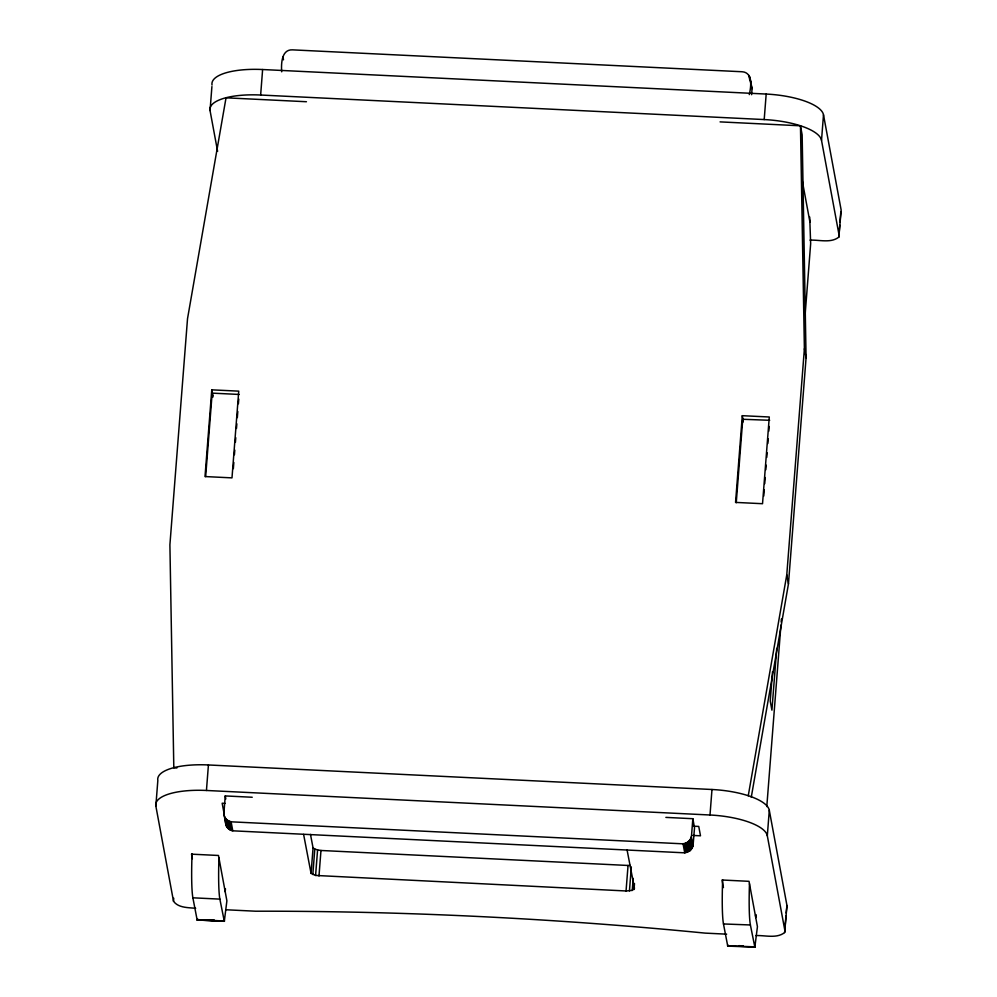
<?xml version="1.0" encoding="UTF-8"?>
<svg xmlns="http://www.w3.org/2000/svg" width="997" height="997" viewBox="0 0 997 997"><rect width="100%" height="100%" fill="white"/><g stroke="black" fill="none" stroke-linecap="round" stroke-linejoin="round"><path stroke-width="1.5" d="M665.871 817.39L692.84 818.711L691.519 835.71C691.195 840.471 686.522 844.098 681.861 843.774L232.251 821.877C227.652 821.79 223.465 817.627 223.926 812.929L225.247 795.93L252.229 797.251M809.701 217.01L810.661 243.617L805.102 314.952M225.821 820.095C224.45 824.893 227.864 830.127 232.775 830.813L684.727 852.834L690.098 850.665L693.04 845.892L694.523 827.784L692.84 818.711M751.613 94.69L752.05 88.646L751.177 85.455M195.674 908.292C188.221 907.544 178.251 907.968 173.503 901.226L155.844 805.987L157.838 780.477A54.199 17.896 4.5 0 1 208.423 764.961L711.983 789.499A54.199 17.896 4.5 0 1 769.298 810.262L786.957 905.5L784.639 932.544C776.638 938.862 765.073 935.149 755.826 935.585M217.608 151.357L210.043 110.542L211.912 86.54M211.775 389.839L205.008 476.554L231.989 477.875L238.744 391.148L211.775 389.839L212.897 395.884M205.656 476.603L212.162 393.13L239.13 394.451M173.503 901.226L173.727 898.222M155.844 805.987A54.199 17.896 4.5 0 1 206.441 790.471L208.423 764.961M210.043 110.542A54.199 17.896 4.5 0 1 260.641 95.027L262.622 69.528L766.182 94.054A54.199 17.896 4.5 0 1 823.497 114.829L841.156 210.068L838.838 237.112C830.837 243.418 819.272 239.704 810.025 240.14M233.348 468.64L233.834 462.458M234.432 454.732L234.794 450.096M235.404 442.369L235.766 437.733M236.488 428.448L236.85 423.812M237.323 417.631L237.809 411.449M238.408 403.723L238.769 399.087M281.69 71.821C281.166 64.344 281.229 49.352 292.42 49.85L742.03 71.747C753.296 72.357 750.953 87.549 749.283 94.603M225.447 888.763L225.21 891.754L225.023 889.112M627.038 849.793L634.491 888.389L632.248 890.396L626.054 890.969L315.588 875.441L311.064 873.409L313.058 847.899L310.478 834.402M312.809 874.543L314.803 849.033L313.058 847.899M315.588 875.441L317.582 849.943L314.803 849.033M318.99 875.989L320.972 850.478L317.582 849.943M626.054 890.969L628.048 865.471L630.316 865.421M629.456 890.907L631.325 866.904M632.248 890.396L633.182 878.394M634.017 889.511L634.491 883.504M784.963 931.011L767.316 835.773A54.199 17.896 4.5 0 0 710.001 814.998L711.983 789.499M839.162 235.566L821.516 140.328A54.199 17.896 4.5 0 0 764.201 119.565L766.182 94.054M742.304 415.687L735.549 502.401L762.531 503.709L769.285 416.995L742.304 415.687L743.151 420.223M736.247 502.75L742.753 419.276L769.672 420.285M763.764 496.032L764.25 489.851M764.736 483.67L765.21 477.488M765.821 469.749L766.182 465.113M766.78 457.386L767.142 452.75M767.864 443.478L768.226 438.842M768.824 431.115L769.186 426.467M772.525 671.716L770.232 701.09L771.915 710.163L776.738 648.324M755.988 914.598L755.751 917.601L755.552 914.947M766.793 806.585L780.925 625.131M781.174 622.028L781.411 618.925M748.249 795.805L786.77 574.87L804.392 348.726L800.466 125.796L720.071 121.883M767.316 835.773L769.298 810.262M821.516 140.328L823.497 114.829M751.277 797.201L788.453 583.943L806.074 357.798L802.149 134.869L800.466 125.796M784.639 932.544L785.935 916.044M786.159 913.04L786.957 905.5M838.838 237.112L839.773 225.098M840.01 222.107L840.832 211.601M197.767 919.134L197.144 919.957L192.882 897.811A54.199 4.499 -87.2 0 1 192.06 853.793M197.331 919.994L224.313 921.303L226.892 900.827L218.48 855.476L191.511 854.167L192.346 858.691M728.358 945.281L727.735 946.103L723.473 923.957A54.199 4.499 -87.2 0 1 722.651 879.94M727.735 946.103L754.854 947.15L757.433 926.674L749.021 881.323L722.052 880.002L723.448 887.567M723.473 923.957L750.392 924.967L754.854 947.15M738.827 945.679L743.313 945.854M727.561 945.767L755.053 946.876M260.641 95.027L764.201 119.565M306.44 101.731L226.032 97.818L187.523 318.679L169.901 544.823L173.814 767.827L176.918 767.977M206.441 790.471L710.001 814.998M225.135 803.37L222.169 803.221L223.901 812.592M692.815 826.152L698.747 826.438L700.492 835.81L692.728 835.436M320.972 850.478L628.048 865.471M192.882 897.811L219.863 899.12L224.313 921.303M226.381 909.787L255.544 911.208A1525.36 503.56 4.5 0 1 705.153 933.117L726.651 934.164M209.756 919.72L214.243 919.944M196.97 919.62L224.524 921.029M197.144 919.957L224.113 921.278M303.611 834.427L311.064 873.409M802.099 179.834L809.95 222.169M804.392 348.726L806.074 357.798M749.931 77.405L752.05 88.646M749.495 76.383L750.891 83.935M748.909 75.423L749.744 79.959M786.77 574.87L788.453 583.943M742.753 419.276L743.239 421.93M691.357 836.819L693.04 845.892M691.046 837.891L692.728 846.964M690.585 838.938L692.267 847.998M689.986 839.91L691.669 848.97M689.263 840.795L690.946 849.868M688.416 841.593L690.098 850.665M687.481 842.291L689.164 851.351M686.447 842.851L688.129 851.924M685.363 843.3L687.033 852.373M684.216 843.599L685.899 852.672M683.045 843.761L684.727 852.834M282.936 56.804L283.497 59.832M212.162 393.13L212.897 397.105M231.092 821.74L232.775 830.813M225.247 795.93L225.808 798.958M229.958 821.466L231.628 830.538M228.861 821.054L230.544 830.127M227.852 820.519L229.534 829.591M226.917 819.846L228.6 828.918M226.095 819.073L227.777 828.146M225.384 818.201L227.067 827.273M224.799 817.241L226.481 826.314M223.914 814.051L226.045 825.292M219.863 899.12A54.199 4.499 -87.2 0 1 218.941 857.906M212.037 85.044A54.199 17.896 4.5 0 1 262.622 69.528M750.392 924.967A54.199 4.499 -87.2 0 1 749.47 883.753"/></g></svg>
